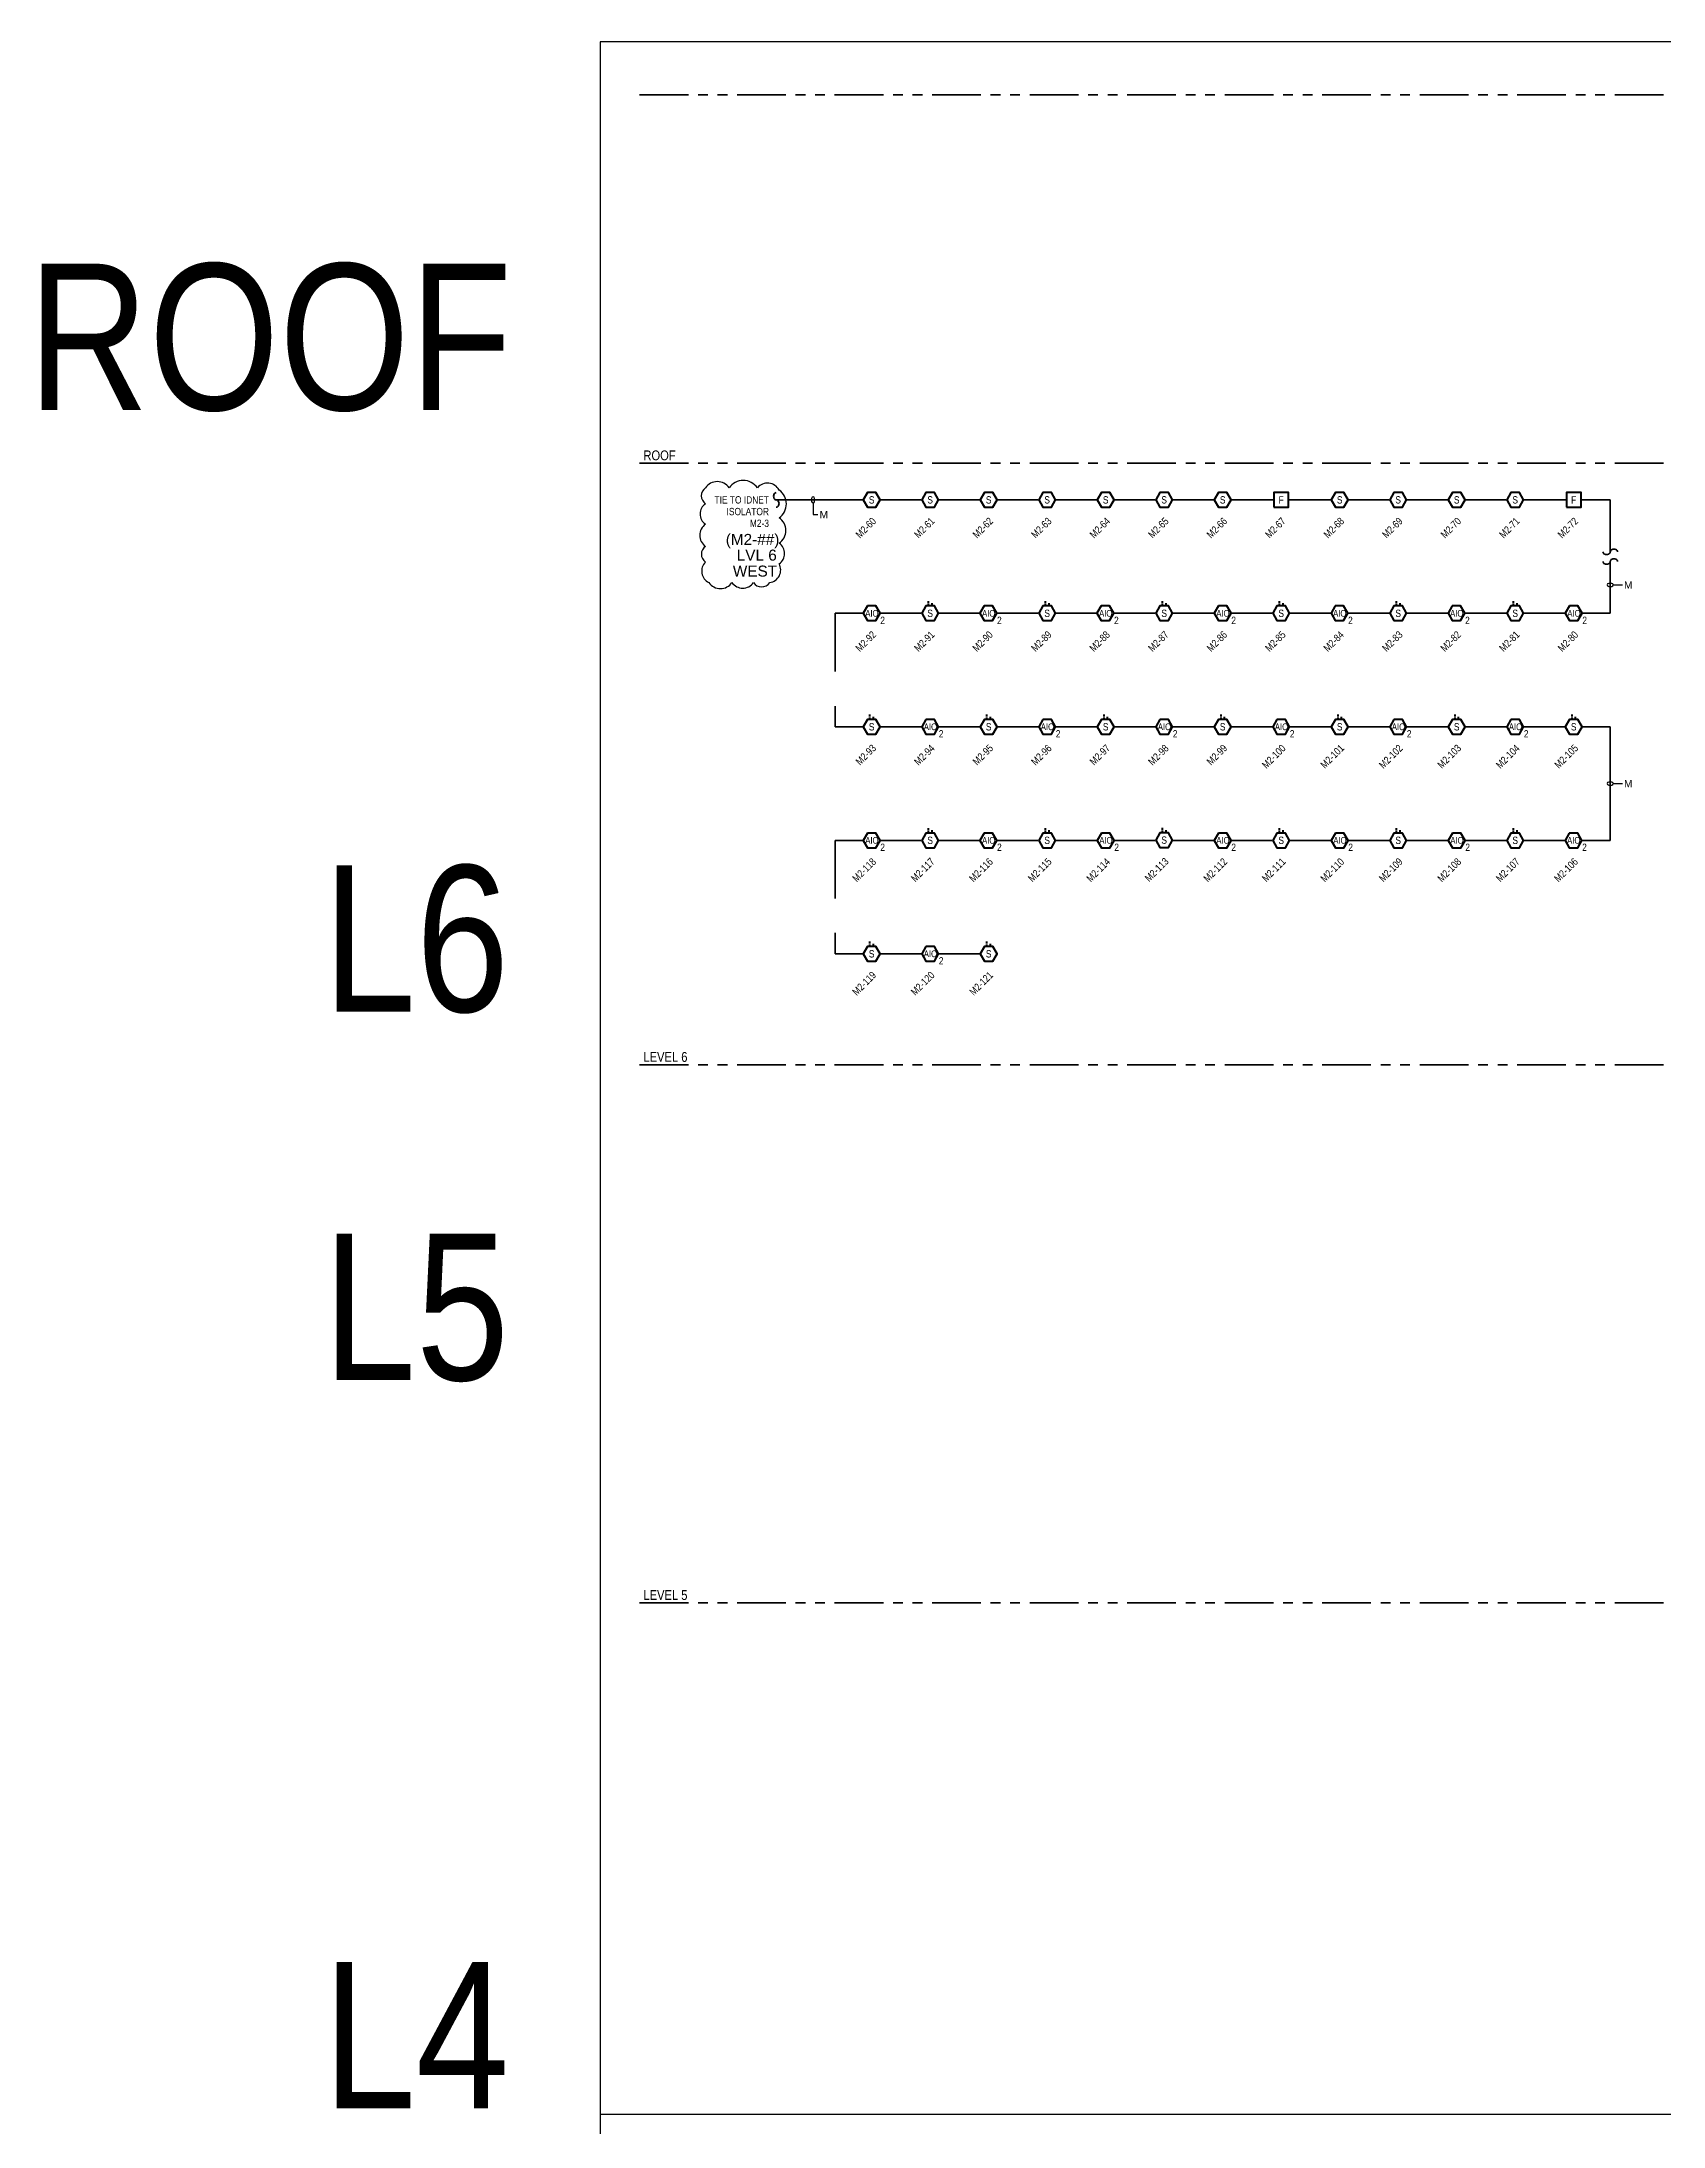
# Model space of a CAD drawing. Header units: inches. Extents: x 84 to 207, y -12 to 77.
# Drawn here: x 163.86 to 184.64, y 23.76 to 50.47 of the extents above; entities that cross this region are included whole.
import ezdxf
from ezdxf import colors
from ezdxf.entities.mleader import LeaderData, LeaderLine
from ezdxf.enums import TextEntityAlignment as Align
from ezdxf.math import Vec2, Vec3

# ---------------------------------------------------------------- set-up
doc = ezdxf.new("R2010")
doc.units = ezdxf.units.IN
doc.header["$MEASUREMENT"] = 0
doc.set_wipeout_variables(frame=1)
doc.linetypes.add('PHANTOM2', pattern=[1.25, 0.625, -0.125, 0.125, -0.125, 0.125, -0.125])
for name, color, linetype, lineweight in [('F-ALRM-DTCT', 23, 'Continuous', 40), ('F-ALRM-MANL', 23, 'Continuous', 40), ('F-ALRM-WIRE', 6, 'Continuous', 35), ('F-ALRM-WIRE-DTCT', 151, 'Continuous', 35), ('F-ANNO-DTCT', 151, 'Continuous', 25), ('F-ANNO-DTCT-ADDR', 143, 'Continuous', 25), ('F-ANNO-DTCT-DESC', 150, 'Continuous', 25), ('F-ANNO-DTCT-NOTE', 140, 'Continuous', 25), ('F-ANNO-POWR', 140, 'Continuous', 25), ('F-ANNO-TEXT', 7, 'Continuous', 25), ('F-ANNO-WIPE', 7, 'Continuous', 0)]:
    doc.layers.add(name, color=color, linetype=linetype, lineweight=lineweight)
doc.styles.add('Body', font='', dxfattribs={"height": 0.09375})
doc.styles.add('MtXpl_Arial_Narrow', font='arial.ttf')
doc.styles.get("Standard").update_dxf_attribs({"font": 'arial.ttf'})
doc.styles.get('Body').set_extended_font_data('Arial Narrow')

# ---------------------------------------------------------------- blocks, each defined once
blk = doc.blocks.new('*U15')
at = {"layer": 'F-ANNO-DTCT-ADDR', "style": 'Body', "flags": 8}
blk.add_attdef('ADDRESS', text='', height=0.0938, rotation=45, dxfattribs=at).set_placement((0, -0.217), align=Align.TOP_RIGHT)
at = {"linetype": 'ByBlock', "lineweight": -2, "ltscale": 0.5}
blk.add_wipeout([(-0.054, 0.094), (-0.108, 0), (-0.054, -0.094), (0.054, -0.094), (0.108, 0), (0.054, 0.094)], dxfattribs=at).dxf.layer = 'F-ANNO-WIPE'
at = {"color": 0, "linetype": 'ByBlock', "lineweight": -2, "ltscale": 0.5}
for p, q in [((-0.021, 0.131), (-0.021, 0.156)), ((-0.021, 0.094), (-0.021, 0.121)), ((0.025, 0.094), (0.025, 0.129))]:
    blk.add_line(p, q, dxfattribs=at)
blk.add_lwpolyline([(-0.108, 0), (-0.054, -0.094), (0.054, -0.094), (0.108, 0), (0.054, 0.094), (-0.054, 0.094)], close=True, dxfattribs=at)
at = {"color": 0, "linetype": 'ByBlock', "lineweight": -2, "style": 'Body'}
blk.add_text('S', height=0.0938, dxfattribs=at).set_placement((0, 0), align=Align.MIDDLE_CENTER)
at = {"color": 0, "linetype": 'ByBlock', "lineweight": -2, "style": 'Body', "flags": 9}
for tag, p in [('WIREDROP', (-0.037, -0.197)), ('DEVTYPE', (-0.037, -0.126)), ('POINTTYPE', (-0.037, -0.14)), ('ELEVATION', (-0.037, -0.154)), ('PID', (-0.037, -0.168)), ('PID_SECONDARY', (-0.037, -0.182))]:
    blk.add_attdef(tag, p, '', height=0.00937, dxfattribs=at)
at = {"layer": 'F-ANNO-DTCT', "style": 'Body', "flags": 8}
blk.add_attdef('WP', text='', height=0.0938, dxfattribs=at).set_placement((0.18, 0.095), align=Align.MIDDLE_CENTER)
blk.add_attdef('TYPE', text='', height=0.0938, dxfattribs=at).set_placement((0.108, -0.093), align=Align.MIDDLE_LEFT)
at = {"layer": 'F-ANNO-DTCT-DESC', "lineweight": 30, "flags": 51}
blk.add_attdef('DESCRIPTION', text='', height=0.0938, rotation=45, dxfattribs=at).set_placement((0.201, -0.217), align=Align.TOP_RIGHT)
at = {"layer": 'F-ANNO-DTCT-NOTE', "linetype": 'ByBlock', "lineweight": -2, "style": 'Body', "flags": 8}
blk.add_attdef('NOTE', text='', height=0.0938, dxfattribs=at).set_placement((-0.145, 0.061), align=Align.MIDDLE_RIGHT)
at = {"layer": 'F-ANNO-DTCT-NOTE', "linetype": 'ByBlock', "lineweight": -2, "flags": 104}
blk.add_attdef('NOTES', text='', height=0.0938, dxfattribs=at).set_placement((-0.145, -0.062), align=Align.TOP_RIGHT)
blk = doc.blocks.new('*U2')
at = {"layer": 'F-ANNO-DTCT-ADDR', "style": 'Body', "flags": 8}
blk.add_attdef('ADDRESS', text='', height=0.0938, rotation=45, dxfattribs=at).set_placement((0, -0.218), align=Align.TOP_RIGHT)
at = {"linetype": 'ByBlock', "lineweight": -2, "ltscale": 0.5}
blk.add_wipeout([(-0.108, 0), (-0.054, -0.094), (0.054, -0.094), (0.108, 0), (0.054, 0.094), (-0.054, 0.094)], dxfattribs=at).dxf.layer = 'F-ANNO-WIPE'
blk.add_lwpolyline([(-0.108, 0), (-0.054, -0.094), (0.054, -0.094), (0.108, 0), (0.054, 0.094), (-0.054, 0.094)], close=True, dxfattribs=at)
at = {"color": 0, "linetype": 'ByBlock', "lineweight": -2, "style": 'Body'}
blk.add_text('S', height=0.0938, dxfattribs=at).set_placement((0, 0), align=Align.MIDDLE_CENTER)
at = {"color": 0, "linetype": 'ByBlock', "lineweight": -2, "style": 'Body', "flags": 9}
for tag, p in [('WIREDROP', (-0.037, -0.194)), ('DEVTYPE', (-0.037, -0.126)), ('POINTTYPE', (-0.037, -0.14)), ('ELEVATION', (-0.037, -0.154)), ('PID', (-0.037, -0.168)), ('PID_SECONDARY', (-0.037, -0.182))]:
    blk.add_attdef(tag, p, '', height=0.00937, dxfattribs=at)
at = {"layer": 'F-ANNO-DTCT', "style": 'Body', "flags": 8}
for tag, p in [('WP', (-0.177, 0.094)), ('WG', (0.164, 0.094))]:
    blk.add_attdef(tag, text='', height=0.0938, dxfattribs=at).set_placement(p, align=Align.MIDDLE_CENTER)
blk.add_attdef('SMOKE_SENSOR_TYPE', text='', height=0.0938, dxfattribs=at).set_placement((0.108, -0.094), align=Align.MIDDLE_LEFT)
at = {"layer": 'F-ANNO-DTCT-DESC', "linetype": 'ByBlock', "lineweight": -2, "flags": 51}
blk.add_attdef('DESCRIPTION', text='', height=0.0938, rotation=45, dxfattribs=at).set_placement((0.201, -0.218), align=Align.TOP_RIGHT)
at = {"layer": 'F-ANNO-DTCT-NOTE', "linetype": 'ByBlock', "lineweight": -2, "style": 'Body', "flags": 8}
blk.add_attdef('NOTE', text='', height=0.0938, dxfattribs=at).set_placement((-0.145, -0.017), align=Align.MIDDLE_CENTER)
at = {"layer": 'F-ANNO-DTCT-NOTE', "linetype": 'ByBlock', "lineweight": -2, "flags": 104}
blk.add_attdef('NOTES', text='', height=0.0938, dxfattribs=at).set_placement((-0.145, -0.122), align=Align.MIDDLE_RIGHT)
blk = doc.blocks.new('*U4')
at = {"layer": 'F-ANNO-DTCT-ADDR', "style": 'Body', "flags": 8}
blk.add_attdef('ADDRESS', text='', height=0.0938, rotation=45, dxfattribs=at).set_placement((0, -0.124), align=Align.TOP_RIGHT)
at = {"linetype": 'ByBlock', "lineweight": -2, "ltscale": 0.5}
blk.add_wipeout([(-0.094, 0), (0.094, 0), (0.094, 0.188), (-0.094, 0.188)], dxfattribs=at).dxf.layer = 'F-ANNO-WIPE'
at = {"color": 0, "linetype": 'ByBlock', "lineweight": -2, "ltscale": 0.5}
blk.add_lwpolyline([(-0.094, 0), (0.094, 0), (0.094, 0.188), (-0.094, 0.188)], close=True, dxfattribs=at)
at = {"color": 0, "linetype": 'ByBlock', "lineweight": -2, "style": 'Body'}
blk.add_text('F', height=0.0938, dxfattribs=at).set_placement((0, 0.094), align=Align.MIDDLE_CENTER)
for tag, p, flags in [('WIRE', (0, 0.094), 11), ('RISER', (0, 0.094), 11), ('WIREDROP', (-0.037, -0.1), 9), ('DEVTYPE', (-0.037, -0.032), 9), ('POINTTYPE', (-0.037, -0.046), 9), ('ELEVATION', (-0.037, -0.06), 9), ('PID_PRIMARY', (-0.037, -0.075), 9), ('PID_SECONDARY', (-0.037, -0.089), 9)]:
    blk.add_attdef(tag, p, '', height=0.00937, dxfattribs=dict(at, flags=flags))
at = {"layer": 'F-ANNO-DTCT', "lineweight": 25, "style": 'Body', "flags": 8}
blk.add_attdef('WG', text='', height=0.0938, dxfattribs=at).set_placement((-0.196, 0.048), align=Align.MIDDLE_CENTER)
blk.add_attdef('WP', text='', height=0.0938, dxfattribs=at).set_placement((0.189, 0.173), align=Align.MIDDLE)
at = {"layer": 'F-ANNO-DTCT-DESC', "lineweight": 30, "flags": 51}
blk.add_attdef('DESCRIPTION', text='', height=0.0938, rotation=45, dxfattribs=at).set_placement((0.201, -0.124), align=Align.TOP_RIGHT)
at = {"layer": 'F-ANNO-DTCT-NOTE', "lineweight": 25, "flags": 104}
blk.add_attdef('NOTES', text='', height=0.0938, dxfattribs=at).set_placement((-0.169, 0.164), align=Align.TOP_RIGHT)
at = {"layer": 'F-ANNO-DTCT-NOTE', "lineweight": 25, "style": 'Body'}
blk.add_attdef('NOTE', text='', height=0.0938, dxfattribs=at).set_placement((-0.169, 0.173), align=Align.MIDDLE_CENTER)
blk = doc.blocks.new('FA_AddressableModule2')
at = {"layer": 'F-ANNO-DTCT-ADDR', "style": 'Body', "flags": 8}
blk.add_attdef('ADDRESS', text='', height=0.0938, rotation=45, dxfattribs=at).set_placement((0, -0.218), align=Align.TOP_RIGHT)
at = {"linetype": 'ByBlock', "lineweight": -2, "ltscale": 0.5}
blk.add_wipeout([(-0.054, 0.094), (-0.108, 0), (-0.054, -0.094), (0.054, -0.094), (0.108, 0), (0.054, 0.094)], dxfattribs=at).dxf.layer = 'F-ANNO-WIPE'
at = {"color": 0, "linetype": 'ByBlock', "lineweight": -2, "ltscale": 0.5}
blk.add_lwpolyline([(-0.054, 0.094), (-0.108, 0), (-0.054, -0.094), (0.054, -0.094), (0.108, 0), (0.054, 0.094)], close=True, dxfattribs=at)
at = {"color": 0, "lineweight": -3, "style": 'Body'}
blk.add_text('AIO', height=0.0859, dxfattribs=at).set_placement((0.004, 0), align=Align.MIDDLE_CENTER)
at = {"color": 0, "linetype": 'ByBlock', "lineweight": -2, "style": 'Body', "flags": 9}
for tag, p in [('WIREDROP', (-0.037, -0.197)), ('DEVTYPE', (-0.037, -0.126)), ('POINTTYPE', (-0.037, -0.14)), ('ELEVATION', (-0.037, -0.154)), ('PID', (-0.037, -0.168)), ('PID_SECONDARY', (-0.037, -0.182))]:
    blk.add_attdef(tag, p, '', height=0.00937, dxfattribs=at)
at = {"layer": 'F-ANNO-DTCT', "style": 'Body', "flags": 8}
blk.add_attdef('TYPE', text='', height=0.0938, dxfattribs=at).set_placement((0.111, -0.09), align=Align.MIDDLE_LEFT)
at = {"layer": 'F-ANNO-DTCT-DESC', "lineweight": 30, "flags": 51}
blk.add_attdef('DESCRIPTION', text='', height=0.0938, rotation=45, dxfattribs=at).set_placement((0.201, -0.218), align=Align.TOP_RIGHT)
at = {"layer": 'F-ANNO-DTCT-NOTE', "linetype": 'ByBlock', "lineweight": -2, "flags": 104}
blk.add_attdef('NOTES', text='', height=0.0938, dxfattribs=at).set_placement((-0.133, -0.047), align=Align.MIDDLE_RIGHT)
at = {"layer": 'F-ANNO-DTCT-NOTE', "linetype": 'ByBlock', "lineweight": -2, "style": 'Body', "flags": 8}
blk.add_attdef('NOTE', text='', height=0.0938, dxfattribs=at).set_placement((-0.133, -0.047), align=Align.MIDDLE_CENTER)
at = {"layer": 'F-ANNO-POWR', "style": 'Body', "flags": 8}
blk.add_attdef('POWRTAG', text='', height=0.0938, dxfattribs=at).set_placement((-0.201, -0.218), align=Align.TOP_RIGHT)
blk = doc.blocks.new('WireTagLoop')
at = {"color": 0, "linetype": 'ByBlock', "lineweight": -2}
blk.add_lwpolyline([(-0.5, 0.5, 0.999484), (-0.5, -0.5), (0.5, -0.5, 0.999484), (0.5, 0.5, 0.000258)], format="xyb", close=True, dxfattribs=at)
blk = doc.blocks.new('*U87')
at = {"color": 0}
for centre, major_axis in [((-0.046875, 0), (-0.046875, 0)), ((0.046875, 0), (0.046875, 0))]:
    blk.add_ellipse(centre, major_axis=major_axis, ratio=0.740925497, start_param=0, end_param=3.141592654, dxfattribs=at)
blk = doc.blocks.new('*U75')
blk.add_wipeout([(-0.063, 0.013), (-0.063, -0.014), (0.062, -0.014), (0.062, 0.013)]).dxf.layer = 'F-ANNO-WIPE'
at = {"color": 0, "linetype": 'ByBlock'}
for centre, major_axis in [((-0.063, 0.047), (0, 0.0469)), ((0.062, 0.047), (0, 0.0469)), ((-0.063, -0.047), (0, -0.0469)), ((0.062, -0.047), (0, -0.0469))]:
    blk.add_ellipse(centre, major_axis=major_axis, ratio=0.740925, start_param=0, end_param=3.141593, dxfattribs=at)

msp = doc.modelspace()

# ---------------------------------------------------------------- linework, layer by layer
at = {"layer": 'Defpoints', "color": 3}
msp.add_lwpolyline([(171.017, 23.233), (206.716, 23.233), (206.716, 50.474), (171.017, 50.474)], close=True, dxfattribs=at)
msp.add_lwpolyline([(172.365, 44.758, 0.520567), (172.365, 44.553, 0.520567), (172.365, 44.291, 0.520567), (172.365, 44.007, 0.520567), (172.365, 43.806, 0.520567), (172.409, 43.543, 0.520567), (172.705, 43.543, 0.520567), (172.98, 43.543, 0.520567), (173.189, 43.543, 0.520567), (173.31, 43.783, 0.520567), (173.31, 44.047, 0.520567), (173.31, 44.374, 0.520567), (173.31, 44.729, 0.520567), (173.03, 44.758, 0.520567), (172.668, 44.758, 0.520567)], format="xyb", close=True, dxfattribs=at)
at = {"layer": 'Defpoints', "color": 1}
msp.add_lwpolyline([(171.017, -6.191), (206.716, -6.191), (206.716, 23.914), (171.017, 23.914)], close=True, dxfattribs=at)
at = {"layer": 'F-ALRM-WIRE-DTCT', "color": 251, "linetype": 'PHANTOM2', "true_color": 0x636466}
for p, q in [((171.521, 49.793), (200.074, 49.793)), ((171.521, 45.072), (200.074, 45.072)), ((171.521, 37.362), (200.074, 37.362)), ((171.521, 30.468), (200.074, 30.468))]:
    msp.add_line(p, q, dxfattribs=at)
at = {"layer": 'F-ALRM-WIRE-DTCT'}
for p, q in [((173.273, 44.603), (183.963, 44.603)), ((183.963, 44.603), (183.963, 43.149)), ((174.027, 43.149), (183.963, 43.149)), ((174.027, 43.149), (174.027, 42.404)), ((174.027, 41.961), (174.027, 41.695)), ((174.027, 41.695), (183.963, 41.695)), ((183.963, 41.695), (183.963, 40.24)), ((174.027, 40.24), (183.963, 40.24)), ((174.027, 40.24), (174.027, 39.495)), ((174.027, 39.053), (174.027, 38.786)), ((174.027, 38.786), (175.995, 38.786))]:
    msp.add_line(p, q, dxfattribs=at)

# ---------------------------------------------------------------- block references
at = {"layer": 'F-ALRM-WIRE-DTCT', "rotation": 90}
msp.add_blockref('*U87', (173.273, 44.603), dxfattribs=at)

# ---------------------------------------------------------------- texts
at = {"layer": 'Defpoints', "color": 6, "style": 'Body'}
for s, p in [('ROOF', (163.679, 45.754)), ('L6', (167.459, 38.044)), ('L5', (167.459, 33.323)), ('L4', (167.459, 23.993))]:
    msp.add_text(s, height=1.875, dxfattribs=at).set_placement(p)
at = {"layer": 'F-ANNO-TEXT', "lineweight": 25, "style": 'Body'}
for s, height, p in [('TIE TO IDNET', 0.09375, (173.179, 44.603)), ('ISOLATOR', 0.0938, (173.179, 44.453)), ('M2-3', 0.0938, (173.179, 44.303))]:
    msp.add_text(s, height=height, dxfattribs=at).set_placement(p, align=Align.MIDDLE_RIGHT)
at = {"layer": 'F-ANNO-TEXT', "color": 8, "true_color": 0x808080, "style": 'MtXpl_Arial_Narrow'}
for s, p in [('(M2-##)', (172.625, 44.026)), ('LVL 6', (172.766, 43.825)), ('WEST', (172.716, 43.62))]:
    msp.add_text(s, height=0.1406, dxfattribs=at).set_placement(p)
at = {"layer": 'F-ANNO-TEXT', "char_height": 0.125, "width": 0.85951, "attachment_point": 7, "style": 'Body'}
for s, insert in [('ROOF', (171.569, 45.109)), ('LEVEL 6', (171.569, 37.4)), ('LEVEL 5', (171.569, 30.505))]:
    msp.add_mtext(s, dxfattribs=dict(at, insert=insert))

# ---------------------------------------------------------------- leaders
at = {"layer": 'F-ALRM-WIRE-DTCT'}
ml = msp.add_multileader_mtext('Standard', dxfattribs=at)
ml.set_content('M', color=256, style='MtXpl_Arial_Narrow')
ml.set_leader_properties(color=256, linetype='Continuous')
ml.set_arrow_properties(name='WireTagLoop')
ml.build(insert=Vec2(0, 0))
ml.multileader.update_dxf_attribs({"text_right_attachment_type": 3, "text_bottom_attachment_type": 2, "dogleg_length": 0.0625, "arrow_head_size": 0.039})
ctx = ml.context
ctx.base_point, ctx.char_height, ctx.arrow_head_size, ctx.landing_gap_size, ctx.plane_origin = Vec3(173.808, 44.415), 0.0938, 0.039, 0.02, Vec3(172.535, 50.429)
ctx.right_attachment, ctx.top_attachment = 3, 2
notes = []
notes.append((ctx, [(0, (1, 1, 0), (173.745, 44.415), (1, 0), 0.0625, [(0, [(173.745, 44.603)], 0, [])])]))
ctx.mtext.insert, ctx.mtext.flow_direction = Vec3(173.828, 44.462), 5
ml = msp.add_multileader_mtext('Standard', dxfattribs=at)
ml.set_content('M', color=256, style='MtXpl_Arial_Narrow')
ml.set_leader_properties(color=256, linetype='Continuous')
ml.set_arrow_properties(name='WireTagLoop')
ml.build(insert=Vec2(0, 0))
ml.multileader.update_dxf_attribs({"text_right_attachment_type": 3, "text_bottom_attachment_type": 2, "dogleg_length": 0.0625, "arrow_head_size": 0.039})
ctx = ml.context
ctx.base_point, ctx.char_height, ctx.arrow_head_size, ctx.landing_gap_size, ctx.plane_origin = Vec3(184.12, 43.513), 0.0938, 0.039, 0.02, Vec3(186.503, 43.702)
ctx.right_attachment, ctx.top_attachment = 3, 2
notes.append((ctx, [(0, (1, 1, 0), (184.057, 43.513), (1, 0), 0.0625, [(0, [(183.963, 43.513)], 0, [])])]))
ctx.mtext.insert, ctx.mtext.flow_direction = Vec3(184.14, 43.559), 5
ml = msp.add_multileader_mtext('Standard', dxfattribs=at)
ml.set_content('M', color=256, style='MtXpl_Arial_Narrow')
ml.set_leader_properties(color=256, linetype='Continuous')
ml.set_arrow_properties(name='WireTagLoop')
ml.build(insert=Vec2(0, 0))
ml.multileader.update_dxf_attribs({"text_right_attachment_type": 3, "text_bottom_attachment_type": 2, "dogleg_length": 0.0625, "arrow_head_size": 0.039})
ctx = ml.context
ctx.base_point, ctx.char_height, ctx.arrow_head_size, ctx.landing_gap_size, ctx.plane_origin = Vec3(184.12, 40.968), 0.0938, 0.039, 0.02, Vec3(186.503, 41.157)
ctx.right_attachment, ctx.top_attachment = 3, 2
notes.append((ctx, [(0, (1, 1, 0), (184.058, 40.968), (1, 0), 0.0625, [(0, [(183.963, 40.968)], 0, [])])]))
ctx.mtext.insert, ctx.mtext.flow_direction = Vec3(184.14, 41.014), 5
for ctx, leaders in notes:
    for number, flags, end, landing, length, lines in leaders:
        leader = LeaderData()
        leader.index, (leader.has_last_leader_line, leader.has_dogleg_vector, leader.attachment_direction) = number, flags
        leader.last_leader_point, leader.dogleg_vector, leader.dogleg_length = Vec3(end), Vec3(landing), length
        for number, points, colour, breaks in lines:
            line = LeaderLine()
            line.index, line.vertices, line.color, line.breaks = number, Vec3.list(points), colors.encode_raw_color(colour), breaks
            leader.lines.append(line)
        ctx.leaders.append(leader)

# ---------------------------------------------------------------- next in the draw order: block references
at = {"layer": 'F-ALRM-DTCT'}
ref = msp.add_blockref('*U2', (174.495, 44.603), dxfattribs=at)
ref.add_attrib('ADDRESS', 'M2-60', dxfattribs={"layer": 'F-ANNO-DTCT-ADDR', "height": 0.0938, "rotation": 45, "style": 'Body'}).set_placement((174.495, 44.386), align=Align.TOP_RIGHT)
ref = msp.add_blockref('*U2', (175.245, 44.603), dxfattribs=at)
ref.add_attrib('ADDRESS', 'M2-61', dxfattribs={"layer": 'F-ANNO-DTCT-ADDR', "height": 0.0938, "rotation": 45, "style": 'Body'}).set_placement((175.245, 44.386), align=Align.TOP_RIGHT)
ref = msp.add_blockref('*U2', (175.995, 44.603), dxfattribs=at)
ref.add_attrib('ADDRESS', 'M2-62', dxfattribs={"layer": 'F-ANNO-DTCT-ADDR', "height": 0.0938, "rotation": 45, "style": 'Body'}).set_placement((175.995, 44.386), align=Align.TOP_RIGHT)
ref = msp.add_blockref('*U2', (176.745, 44.603), dxfattribs=at)
ref.add_attrib('ADDRESS', 'M2-63', dxfattribs={"layer": 'F-ANNO-DTCT-ADDR', "height": 0.0938, "rotation": 45, "style": 'Body'}).set_placement((176.745, 44.386), align=Align.TOP_RIGHT)
ref = msp.add_blockref('*U2', (177.495, 44.603), dxfattribs=at)
ref.add_attrib('ADDRESS', 'M2-64', dxfattribs={"layer": 'F-ANNO-DTCT-ADDR', "height": 0.0938, "rotation": 45, "style": 'Body'}).set_placement((177.495, 44.386), align=Align.TOP_RIGHT)
ref = msp.add_blockref('*U2', (178.245, 44.603), dxfattribs=at)
ref.add_attrib('ADDRESS', 'M2-65', dxfattribs={"layer": 'F-ANNO-DTCT-ADDR', "height": 0.0938, "rotation": 45, "style": 'Body'}).set_placement((178.245, 44.386), align=Align.TOP_RIGHT)
ref = msp.add_blockref('*U2', (178.995, 44.603), dxfattribs=at)
ref.add_attrib('ADDRESS', 'M2-66', dxfattribs={"layer": 'F-ANNO-DTCT-ADDR', "height": 0.0938, "rotation": 45, "style": 'Body'}).set_placement((178.995, 44.386), align=Align.TOP_RIGHT)
ref = msp.add_blockref('*U2', (180.495, 44.603), dxfattribs=at)
ref.add_attrib('ADDRESS', 'M2-68', dxfattribs={"layer": 'F-ANNO-DTCT-ADDR', "height": 0.0938, "rotation": 45, "style": 'Body'}).set_placement((180.495, 44.386), align=Align.TOP_RIGHT)
ref = msp.add_blockref('*U2', (181.245, 44.603), dxfattribs=at)
ref.add_attrib('ADDRESS', 'M2-69', dxfattribs={"layer": 'F-ANNO-DTCT-ADDR', "height": 0.0938, "rotation": 45, "style": 'Body'}).set_placement((181.245, 44.386), align=Align.TOP_RIGHT)
ref = msp.add_blockref('*U2', (181.995, 44.603), dxfattribs=at)
ref.add_attrib('ADDRESS', 'M2-70', dxfattribs={"layer": 'F-ANNO-DTCT-ADDR', "height": 0.0938, "rotation": 45, "style": 'Body'}).set_placement((181.995, 44.386), align=Align.TOP_RIGHT)
ref = msp.add_blockref('*U2', (182.745, 44.603), dxfattribs=at)
ref.add_attrib('ADDRESS', 'M2-71', dxfattribs={"layer": 'F-ANNO-DTCT-ADDR', "height": 0.0938, "rotation": 45, "style": 'Body'}).set_placement((182.745, 44.386), align=Align.TOP_RIGHT)
ref = msp.add_blockref('*U15', (175.245, 43.149), dxfattribs=at)
ref.add_attrib('ADDRESS', 'M2-91', dxfattribs={"layer": 'F-ANNO-DTCT-ADDR', "height": 0.0938, "rotation": 45, "style": 'Body'}).set_placement((175.245, 42.932), align=Align.TOP_RIGHT)
ref = msp.add_blockref('*U15', (176.745, 43.149), dxfattribs=at)
ref.add_attrib('ADDRESS', 'M2-89', dxfattribs={"layer": 'F-ANNO-DTCT-ADDR', "height": 0.0938, "rotation": 45, "style": 'Body'}).set_placement((176.745, 42.932), align=Align.TOP_RIGHT)
ref = msp.add_blockref('*U15', (178.245, 43.149), dxfattribs=at)
ref.add_attrib('ADDRESS', 'M2-87', dxfattribs={"layer": 'F-ANNO-DTCT-ADDR', "height": 0.0938, "rotation": 45, "style": 'Body'}).set_placement((178.245, 42.932), align=Align.TOP_RIGHT)
ref = msp.add_blockref('*U15', (179.745, 43.149), dxfattribs=at)
ref.add_attrib('ADDRESS', 'M2-85', dxfattribs={"layer": 'F-ANNO-DTCT-ADDR', "height": 0.0938, "rotation": 45, "style": 'Body'}).set_placement((179.745, 42.932), align=Align.TOP_RIGHT)
ref = msp.add_blockref('*U15', (181.245, 43.149), dxfattribs=at)
ref.add_attrib('ADDRESS', 'M2-83', dxfattribs={"layer": 'F-ANNO-DTCT-ADDR', "height": 0.0938, "rotation": 45, "style": 'Body'}).set_placement((181.245, 42.932), align=Align.TOP_RIGHT)
ref = msp.add_blockref('*U15', (182.745, 43.149), dxfattribs=at)
ref.add_attrib('ADDRESS', 'M2-81', dxfattribs={"layer": 'F-ANNO-DTCT-ADDR', "height": 0.0938, "rotation": 45, "style": 'Body'}).set_placement((182.745, 42.932), align=Align.TOP_RIGHT)
ref = msp.add_blockref('FA_AddressableModule2', (174.495, 43.149), dxfattribs=at)
ref.add_attrib('TYPE', '2', dxfattribs={"layer": 'F-ANNO-DTCT', "height": 0.0938, "style": 'Body'}).set_placement((174.606, 43.059), align=Align.MIDDLE_LEFT)
ref.add_attrib('ADDRESS', 'M2-92', dxfattribs={"layer": 'F-ANNO-DTCT-ADDR', "height": 0.0938, "rotation": 45, "style": 'Body'}).set_placement((174.495, 42.931), align=Align.TOP_RIGHT)
ref = msp.add_blockref('FA_AddressableModule2', (175.992, 43.149), dxfattribs=at)
ref.add_attrib('TYPE', '2', dxfattribs={"layer": 'F-ANNO-DTCT', "height": 0.0938, "style": 'Body'}).set_placement((176.103, 43.059), align=Align.MIDDLE_LEFT)
ref.add_attrib('ADDRESS', 'M2-90', dxfattribs={"layer": 'F-ANNO-DTCT-ADDR', "height": 0.0938, "rotation": 45, "style": 'Body'}).set_placement((175.992, 42.931), align=Align.TOP_RIGHT)
ref = msp.add_blockref('FA_AddressableModule2', (177.492, 43.149), dxfattribs=at)
ref.add_attrib('TYPE', '2', dxfattribs={"layer": 'F-ANNO-DTCT', "height": 0.0938, "style": 'Body'}).set_placement((177.603, 43.059), align=Align.MIDDLE_LEFT)
ref.add_attrib('ADDRESS', 'M2-88', dxfattribs={"layer": 'F-ANNO-DTCT-ADDR', "height": 0.0938, "rotation": 45, "style": 'Body'}).set_placement((177.492, 42.931), align=Align.TOP_RIGHT)
ref = msp.add_blockref('FA_AddressableModule2', (178.995, 43.149), dxfattribs=at)
ref.add_attrib('TYPE', '2', dxfattribs={"layer": 'F-ANNO-DTCT', "height": 0.0938, "style": 'Body'}).set_placement((179.106, 43.059), align=Align.MIDDLE_LEFT)
ref.add_attrib('ADDRESS', 'M2-86', dxfattribs={"layer": 'F-ANNO-DTCT-ADDR', "height": 0.0938, "rotation": 45, "style": 'Body'}).set_placement((178.995, 42.931), align=Align.TOP_RIGHT)
ref = msp.add_blockref('FA_AddressableModule2', (180.492, 43.149), dxfattribs=at)
ref.add_attrib('TYPE', '2', dxfattribs={"layer": 'F-ANNO-DTCT', "height": 0.0938, "style": 'Body'}).set_placement((180.603, 43.059), align=Align.MIDDLE_LEFT)
ref.add_attrib('ADDRESS', 'M2-84', dxfattribs={"layer": 'F-ANNO-DTCT-ADDR', "height": 0.0938, "rotation": 45, "style": 'Body'}).set_placement((180.492, 42.931), align=Align.TOP_RIGHT)
ref = msp.add_blockref('FA_AddressableModule2', (181.992, 43.149), dxfattribs=at)
ref.add_attrib('TYPE', '2', dxfattribs={"layer": 'F-ANNO-DTCT', "height": 0.0938, "style": 'Body'}).set_placement((182.103, 43.059), align=Align.MIDDLE_LEFT)
ref.add_attrib('ADDRESS', 'M2-82', dxfattribs={"layer": 'F-ANNO-DTCT-ADDR', "height": 0.0938, "rotation": 45, "style": 'Body'}).set_placement((181.992, 42.931), align=Align.TOP_RIGHT)
ref = msp.add_blockref('FA_AddressableModule2', (183.495, 43.149), dxfattribs=at)
ref.add_attrib('TYPE', '2', dxfattribs={"layer": 'F-ANNO-DTCT', "height": 0.0938, "style": 'Body'}).set_placement((183.606, 43.059), align=Align.MIDDLE_LEFT)
ref.add_attrib('ADDRESS', 'M2-80', dxfattribs={"layer": 'F-ANNO-DTCT-ADDR', "height": 0.0938, "rotation": 45, "style": 'Body'}).set_placement((183.495, 42.931), align=Align.TOP_RIGHT)
ref = msp.add_blockref('*U15', (174.495, 41.695), dxfattribs=at)
ref.add_attrib('ADDRESS', 'M2-93', dxfattribs={"layer": 'F-ANNO-DTCT-ADDR', "height": 0.0938, "rotation": 45, "style": 'Body'}).set_placement((174.495, 41.478), align=Align.TOP_RIGHT)
ref = msp.add_blockref('FA_AddressableModule2', (175.245, 41.695), dxfattribs=at)
ref.add_attrib('TYPE', '2', dxfattribs={"layer": 'F-ANNO-DTCT', "height": 0.0938, "style": 'Body'}).set_placement((175.356, 41.605), align=Align.MIDDLE_LEFT)
ref.add_attrib('ADDRESS', 'M2-94', dxfattribs={"layer": 'F-ANNO-DTCT-ADDR', "height": 0.0938, "rotation": 45, "style": 'Body'}).set_placement((175.245, 41.476), align=Align.TOP_RIGHT)
ref = msp.add_blockref('*U15', (175.995, 41.695), dxfattribs=at)
ref.add_attrib('ADDRESS', 'M2-95', dxfattribs={"layer": 'F-ANNO-DTCT-ADDR', "height": 0.0938, "rotation": 45, "style": 'Body'}).set_placement((175.995, 41.478), align=Align.TOP_RIGHT)
ref = msp.add_blockref('FA_AddressableModule2', (176.745, 41.695), dxfattribs=at)
ref.add_attrib('TYPE', '2', dxfattribs={"layer": 'F-ANNO-DTCT', "height": 0.0938, "style": 'Body'}).set_placement((176.856, 41.605), align=Align.MIDDLE_LEFT)
ref.add_attrib('ADDRESS', 'M2-96', dxfattribs={"layer": 'F-ANNO-DTCT-ADDR', "height": 0.0938, "rotation": 45, "style": 'Body'}).set_placement((176.745, 41.476), align=Align.TOP_RIGHT)
ref = msp.add_blockref('*U15', (177.495, 41.695), dxfattribs=at)
ref.add_attrib('ADDRESS', 'M2-97', dxfattribs={"layer": 'F-ANNO-DTCT-ADDR', "height": 0.0938, "rotation": 45, "style": 'Body'}).set_placement((177.495, 41.478), align=Align.TOP_RIGHT)
ref = msp.add_blockref('FA_AddressableModule2', (178.245, 41.695), dxfattribs=at)
ref.add_attrib('TYPE', '2', dxfattribs={"layer": 'F-ANNO-DTCT', "height": 0.0938, "style": 'Body'}).set_placement((178.356, 41.605), align=Align.MIDDLE_LEFT)
ref.add_attrib('ADDRESS', 'M2-98', dxfattribs={"layer": 'F-ANNO-DTCT-ADDR', "height": 0.0938, "rotation": 45, "style": 'Body'}).set_placement((178.245, 41.476), align=Align.TOP_RIGHT)
ref = msp.add_blockref('*U15', (178.995, 41.695), dxfattribs=at)
ref.add_attrib('ADDRESS', 'M2-99', dxfattribs={"layer": 'F-ANNO-DTCT-ADDR', "height": 0.0938, "rotation": 45, "style": 'Body'}).set_placement((178.995, 41.478), align=Align.TOP_RIGHT)
ref = msp.add_blockref('FA_AddressableModule2', (179.745, 41.695), dxfattribs=at)
ref.add_attrib('TYPE', '2', dxfattribs={"layer": 'F-ANNO-DTCT', "height": 0.0938, "style": 'Body'}).set_placement((179.856, 41.605), align=Align.MIDDLE_LEFT)
ref.add_attrib('ADDRESS', 'M2-100', dxfattribs={"layer": 'F-ANNO-DTCT-ADDR', "height": 0.0938, "rotation": 45, "style": 'Body'}).set_placement((179.745, 41.476), align=Align.TOP_RIGHT)
ref = msp.add_blockref('*U15', (180.495, 41.695), dxfattribs=at)
ref.add_attrib('ADDRESS', 'M2-101', dxfattribs={"layer": 'F-ANNO-DTCT-ADDR', "height": 0.0938, "rotation": 45, "style": 'Body'}).set_placement((180.495, 41.478), align=Align.TOP_RIGHT)
ref = msp.add_blockref('FA_AddressableModule2', (181.245, 41.695), dxfattribs=at)
ref.add_attrib('TYPE', '2', dxfattribs={"layer": 'F-ANNO-DTCT', "height": 0.0938, "style": 'Body'}).set_placement((181.356, 41.605), align=Align.MIDDLE_LEFT)
ref.add_attrib('ADDRESS', 'M2-102', dxfattribs={"layer": 'F-ANNO-DTCT-ADDR', "height": 0.0938, "rotation": 45, "style": 'Body'}).set_placement((181.245, 41.476), align=Align.TOP_RIGHT)
ref = msp.add_blockref('*U15', (181.995, 41.695), dxfattribs=at)
ref.add_attrib('ADDRESS', 'M2-103', dxfattribs={"layer": 'F-ANNO-DTCT-ADDR', "height": 0.0938, "rotation": 45, "style": 'Body'}).set_placement((181.995, 41.478), align=Align.TOP_RIGHT)
ref = msp.add_blockref('FA_AddressableModule2', (182.745, 41.695), dxfattribs=at)
ref.add_attrib('TYPE', '2', dxfattribs={"layer": 'F-ANNO-DTCT', "height": 0.0938, "style": 'Body'}).set_placement((182.856, 41.605), align=Align.MIDDLE_LEFT)
ref.add_attrib('ADDRESS', 'M2-104', dxfattribs={"layer": 'F-ANNO-DTCT-ADDR', "height": 0.0938, "rotation": 45, "style": 'Body'}).set_placement((182.745, 41.476), align=Align.TOP_RIGHT)
ref = msp.add_blockref('*U15', (183.495, 41.695), dxfattribs=at)
ref.add_attrib('ADDRESS', 'M2-105', dxfattribs={"layer": 'F-ANNO-DTCT-ADDR', "height": 0.0938, "rotation": 45, "style": 'Body'}).set_placement((183.495, 41.478), align=Align.TOP_RIGHT)
ref = msp.add_blockref('*U15', (175.245, 40.24), dxfattribs=at)
ref.add_attrib('ADDRESS', 'M2-117', dxfattribs={"layer": 'F-ANNO-DTCT-ADDR', "height": 0.0938, "rotation": 45, "style": 'Body'}).set_placement((175.245, 40.024), align=Align.TOP_RIGHT)
ref = msp.add_blockref('*U15', (176.745, 40.24), dxfattribs=at)
ref.add_attrib('ADDRESS', 'M2-115', dxfattribs={"layer": 'F-ANNO-DTCT-ADDR', "height": 0.0938, "rotation": 45, "style": 'Body'}).set_placement((176.745, 40.024), align=Align.TOP_RIGHT)
ref = msp.add_blockref('*U15', (178.245, 40.243), dxfattribs=at)
ref.add_attrib('ADDRESS', 'M2-113', dxfattribs={"layer": 'F-ANNO-DTCT-ADDR', "height": 0.0938, "rotation": 45, "style": 'Body'}).set_placement((178.245, 40.026), align=Align.TOP_RIGHT)
ref = msp.add_blockref('*U15', (179.745, 40.24), dxfattribs=at)
ref.add_attrib('ADDRESS', 'M2-111', dxfattribs={"layer": 'F-ANNO-DTCT-ADDR', "height": 0.0938, "rotation": 45, "style": 'Body'}).set_placement((179.745, 40.024), align=Align.TOP_RIGHT)
ref = msp.add_blockref('*U15', (181.245, 40.24), dxfattribs=at)
ref.add_attrib('ADDRESS', 'M2-109', dxfattribs={"layer": 'F-ANNO-DTCT-ADDR', "height": 0.0938, "rotation": 45, "style": 'Body'}).set_placement((181.245, 40.024), align=Align.TOP_RIGHT)
ref = msp.add_blockref('*U15', (182.745, 40.24), dxfattribs=at)
ref.add_attrib('ADDRESS', 'M2-107', dxfattribs={"layer": 'F-ANNO-DTCT-ADDR', "height": 0.0938, "rotation": 45, "style": 'Body'}).set_placement((182.745, 40.024), align=Align.TOP_RIGHT)
ref = msp.add_blockref('FA_AddressableModule2', (174.495, 40.24), dxfattribs=at)
ref.add_attrib('TYPE', '2', dxfattribs={"layer": 'F-ANNO-DTCT', "height": 0.0938, "style": 'Body'}).set_placement((174.606, 40.151), align=Align.MIDDLE_LEFT)
ref.add_attrib('ADDRESS', 'M2-118', dxfattribs={"layer": 'F-ANNO-DTCT-ADDR', "height": 0.0938, "rotation": 45, "style": 'Body'}).set_placement((174.495, 40.022), align=Align.TOP_RIGHT)
ref = msp.add_blockref('FA_AddressableModule2', (175.992, 40.24), dxfattribs=at)
ref.add_attrib('TYPE', '2', dxfattribs={"layer": 'F-ANNO-DTCT', "height": 0.0938, "style": 'Body'}).set_placement((176.103, 40.151), align=Align.MIDDLE_LEFT)
ref.add_attrib('ADDRESS', 'M2-116', dxfattribs={"layer": 'F-ANNO-DTCT-ADDR', "height": 0.0938, "rotation": 45, "style": 'Body'}).set_placement((175.992, 40.022), align=Align.TOP_RIGHT)
ref = msp.add_blockref('FA_AddressableModule2', (177.495, 40.24), dxfattribs=at)
ref.add_attrib('TYPE', '2', dxfattribs={"layer": 'F-ANNO-DTCT', "height": 0.0938, "style": 'Body'}).set_placement((177.606, 40.151), align=Align.MIDDLE_LEFT)
ref.add_attrib('ADDRESS', 'M2-114', dxfattribs={"layer": 'F-ANNO-DTCT-ADDR', "height": 0.0938, "rotation": 45, "style": 'Body'}).set_placement((177.495, 40.022), align=Align.TOP_RIGHT)
ref = msp.add_blockref('FA_AddressableModule2', (178.995, 40.24), dxfattribs=at)
ref.add_attrib('TYPE', '2', dxfattribs={"layer": 'F-ANNO-DTCT', "height": 0.0938, "style": 'Body'}).set_placement((179.106, 40.151), align=Align.MIDDLE_LEFT)
ref.add_attrib('ADDRESS', 'M2-112', dxfattribs={"layer": 'F-ANNO-DTCT-ADDR', "height": 0.0938, "rotation": 45, "style": 'Body'}).set_placement((178.995, 40.022), align=Align.TOP_RIGHT)
ref = msp.add_blockref('FA_AddressableModule2', (180.495, 40.24), dxfattribs=at)
ref.add_attrib('TYPE', '2', dxfattribs={"layer": 'F-ANNO-DTCT', "height": 0.0938, "style": 'Body'}).set_placement((180.606, 40.151), align=Align.MIDDLE_LEFT)
ref.add_attrib('ADDRESS', 'M2-110', dxfattribs={"layer": 'F-ANNO-DTCT-ADDR', "height": 0.0938, "rotation": 45, "style": 'Body'}).set_placement((180.495, 40.022), align=Align.TOP_RIGHT)
ref = msp.add_blockref('FA_AddressableModule2', (181.995, 40.24), dxfattribs=at)
ref.add_attrib('TYPE', '2', dxfattribs={"layer": 'F-ANNO-DTCT', "height": 0.0938, "style": 'Body'}).set_placement((182.106, 40.151), align=Align.MIDDLE_LEFT)
ref.add_attrib('ADDRESS', 'M2-108', dxfattribs={"layer": 'F-ANNO-DTCT-ADDR', "height": 0.0938, "rotation": 45, "style": 'Body'}).set_placement((181.995, 40.022), align=Align.TOP_RIGHT)
ref = msp.add_blockref('FA_AddressableModule2', (183.492, 40.24), dxfattribs=at)
ref.add_attrib('TYPE', '2', dxfattribs={"layer": 'F-ANNO-DTCT', "height": 0.0938, "style": 'Body'}).set_placement((183.603, 40.151), align=Align.MIDDLE_LEFT)
ref.add_attrib('ADDRESS', 'M2-106', dxfattribs={"layer": 'F-ANNO-DTCT-ADDR', "height": 0.0938, "rotation": 45, "style": 'Body'}).set_placement((183.492, 40.022), align=Align.TOP_RIGHT)
ref = msp.add_blockref('*U15', (174.495, 38.786), dxfattribs=at)
ref.add_attrib('ADDRESS', 'M2-119', dxfattribs={"layer": 'F-ANNO-DTCT-ADDR', "height": 0.0938, "rotation": 45, "style": 'Body'}).set_placement((174.495, 38.569), align=Align.TOP_RIGHT)
ref = msp.add_blockref('FA_AddressableModule2', (175.245, 38.786), dxfattribs=at)
ref.add_attrib('TYPE', '2', dxfattribs={"layer": 'F-ANNO-DTCT', "height": 0.0938, "style": 'Body'}).set_placement((175.356, 38.696), align=Align.MIDDLE_LEFT)
ref.add_attrib('ADDRESS', 'M2-120', dxfattribs={"layer": 'F-ANNO-DTCT-ADDR', "height": 0.0938, "rotation": 45, "style": 'Body'}).set_placement((175.245, 38.568), align=Align.TOP_RIGHT)
ref = msp.add_blockref('*U15', (175.995, 38.786), dxfattribs=at)
ref.add_attrib('ADDRESS', 'M2-121', dxfattribs={"layer": 'F-ANNO-DTCT-ADDR', "height": 0.0938, "rotation": 45, "style": 'Body'}).set_placement((175.995, 38.569), align=Align.TOP_RIGHT)
at = {"layer": 'F-ALRM-MANL'}
ref = msp.add_blockref('*U4', (179.745, 44.509), dxfattribs=at)
ref.add_attrib('ADDRESS', 'M2-67', dxfattribs={"layer": 'F-ANNO-DTCT-ADDR', "height": 0.0938, "rotation": 45, "style": 'Body'}).set_placement((179.745, 44.386), align=Align.TOP_RIGHT)
ref = msp.add_blockref('*U4', (183.495, 44.509), dxfattribs=at)
ref.add_attrib('ADDRESS', 'M2-72', dxfattribs={"layer": 'F-ANNO-DTCT-ADDR', "height": 0.0938, "rotation": 45, "style": 'Body'}).set_placement((183.495, 44.386), align=Align.TOP_RIGHT)
at = {"layer": 'F-ALRM-WIRE', "rotation": 90}
msp.add_blockref('*U75', (183.963, 43.876), dxfattribs=at)

doc.saveas('drawing.dxf')
